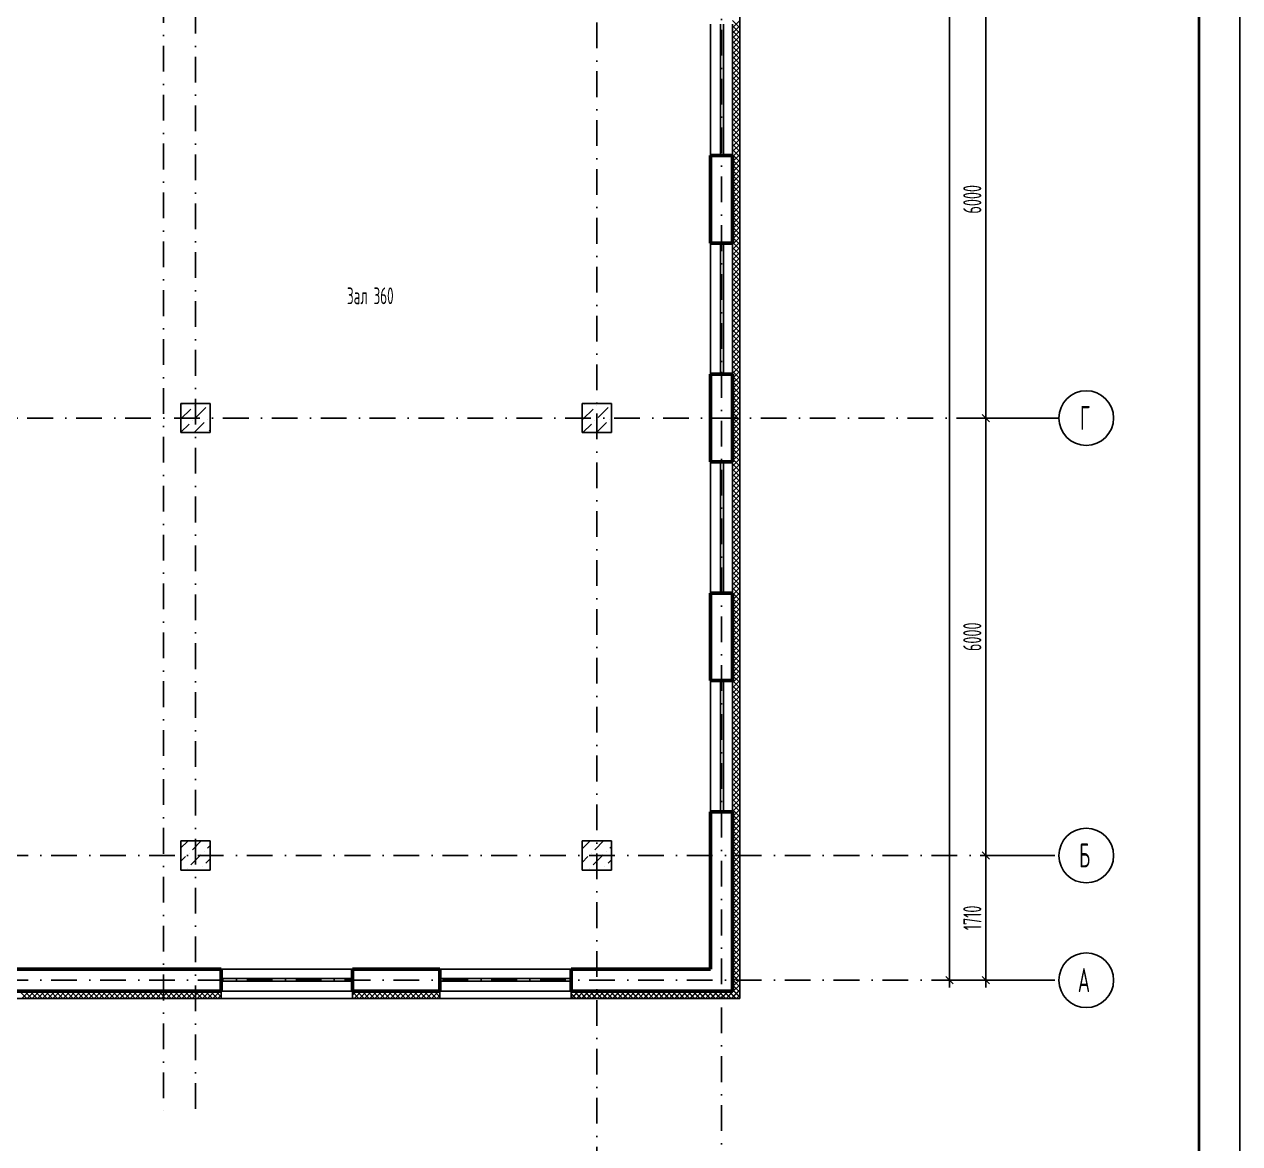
# Model space of a CAD drawing. Extents: x -1560602 to 321118, y -2308202 to -430103.
# Drawn here: x -1493102 to -1476440, y -2210618 to -2195266 of the extents above; entities that cross this region are included whole.
import ezdxf

# ---------------------------------------------------------------- set-up
doc = ezdxf.new("R2010")
doc.units = 0
doc.header["$MEASUREMENT"] = 0
doc.header["$PDSIZE"] = -5
doc.linetypes.add('Dot & Dashed', pattern=[670.277762, 352.777767, -176.388884, 0, -141.111112])
doc.linetypes.add('Штрихпунктирная', pattern=[0.670278, 0.352778, -0.176389, 0, -0.141111])
doc.layers.get('0').update_dxf_attribs({"color": 255, "linetype": 'CONTINUOUS'})
doc.layers.get('Defpoints').update_dxf_attribs({"linetype": 'CONTINUOUS'})
for name, color, linetype in [('Колонна', 7, 'CONTINUOUS'), ('колонна нижнего ряда', 1, 'CONTINUOUS'), ('Оси', 253, 'Dot & Dashed'), ('отделка', 240, 'CONTINUOUS'), ('Текст', 7, 'CONTINUOUS'), ('Утеплитель', 6, 'CONTINUOUS')]:
    doc.layers.add(name, color=color, linetype=linetype)
doc.layers.add('стены', color=5, linetype='CONTINUOUS', lineweight=50)
doc.styles.add('GOST 2.304', font='CS_Gost2304.shx', dxfattribs={"width": 0.7})
doc.styles.get("Standard").update_dxf_attribs({"font": 'spds.shx', "width": 0.7, "height": 250})
doc.dimstyles.new('SPDS', dxfattribs={"dimscale": 100, "dimtxt": 2.5, "dimasz": 1, "dimexe": 0.75, "dimexo": 0.625, "dimtad": 1, "dimdec": 0, "dimtxsty": 'GOST 2.304', "dimblk": 'OBLIQUE', "dimcen": 2.5, "dimdle": 1, "dimadec": 0, "dimazin": 2, "dimtfac": 0.75, "dimtdec": 0, "dimtmove": 0, "dimatfit": 0, "dimfxl": 1, "dimtolj": 1, "dimarcsym": 1})

# ---------------------------------------------------------------- blocks, each defined once
blk = doc.blocks.new('ARROWHEAD_6')
at = {"color": 0, "linetype": 'Continuous', "lineweight": 0}
for p, q in [((0, 0), (-1, 0)), ((-0.5, -0.5), (0.5, 0.5))]:
    blk.add_line(p, q, dxfattribs=at)
blk = doc.blocks.new('_Oblique')
at = {"color": 0, "linetype": 'ByBlock', "lineweight": -2}
blk.add_line((-0.5, -0.5), (0.5, 0.5), dxfattribs=at)
blk = doc.blocks.new('*D309')
at = {"layer": 'Defpoints', "color": 0, "transparency": 16777216}
for p in [(-1479919, -2194666), (-1478919, -2194666), (-1478919, -2200666)]:
    blk.add_point(p, dxfattribs=at)
at = {"layer": 'отделка', "color": 0, "lineweight": -2, "transparency": 16777216}
for p, q in [((-1479919, -2200766), (-1479919, -2194566)), ((-1478981, -2194666), (-1479994, -2194666)), ((-1478981, -2200666), (-1479994, -2200666))]:
    blk.add_line(p, q, dxfattribs=at)
at = {"layer": 'отделка', "color": 0, "lineweight": -2, "transparency": 16777216, "xscale": 100, "yscale": 100, "zscale": 100}
for p, rotation in [((-1479919, -2194666), 90), ((-1479919, -2200666), 270)]:
    blk.add_blockref('_Oblique', p, dxfattribs=dict(at, rotation=rotation))
at = {"layer": 'отделка', "color": 0, "transparency": 16777216, "insert": (-1480106, -2197666), "char_height": 250, "attachment_point": 5, "rotation": 90, "style": 'GOST 2.304'}
blk.add_mtext('\\A1;6000', dxfattribs=at)
blk = doc.blocks.new('*D319')
at = {"layer": 'Defpoints', "color": 0, "transparency": 16777216}
for p in [(-1479919, -2206666), (-1478919, -2206666), (-1478919, -2208376)]:
    blk.add_point(p, dxfattribs=at)
at = {"layer": 'отделка', "color": 0, "lineweight": -2, "transparency": 16777216}
for p, q in [((-1479919, -2208476), (-1479919, -2206566)), ((-1478981, -2206666), (-1479994, -2206666)), ((-1478981, -2208376), (-1479994, -2208376))]:
    blk.add_line(p, q, dxfattribs=at)
at = {"layer": 'отделка', "color": 0, "lineweight": -2, "transparency": 16777216, "xscale": 100, "yscale": 100, "zscale": 100}
for p, rotation in [((-1479919, -2206666), 90), ((-1479919, -2208376), 270)]:
    blk.add_blockref('_Oblique', p, dxfattribs=dict(at, rotation=rotation))
at = {"layer": 'отделка', "color": 0, "transparency": 16777216, "insert": (-1480106, -2207521), "char_height": 250, "attachment_point": 5, "rotation": 90, "style": 'GOST 2.304'}
blk.add_mtext('\\A1;1710', dxfattribs=at)
blk = doc.blocks.new('*D320')
at = {"layer": 'Defpoints', "color": 0, "transparency": 16777216}
for p in [(-1479919, -2200666), (-1478981, -2200666), (-1478919, -2206666)]:
    blk.add_point(p, dxfattribs=at)
at = {"layer": 'отделка', "color": 0, "lineweight": -2, "transparency": 16777216}
for p, q in [((-1479919, -2206766), (-1479919, -2200566)), ((-1479044, -2200666), (-1479994, -2200666)), ((-1478981, -2206666), (-1479994, -2206666))]:
    blk.add_line(p, q, dxfattribs=at)
at = {"layer": 'отделка', "color": 0, "lineweight": -2, "transparency": 16777216, "xscale": 100, "yscale": 100, "zscale": 100}
for p, rotation in [((-1479919, -2200666), 90), ((-1479919, -2206666), 270)]:
    blk.add_blockref('_Oblique', p, dxfattribs=dict(at, rotation=rotation))
at = {"layer": 'отделка', "color": 0, "transparency": 16777216, "insert": (-1480106, -2203666), "char_height": 250, "attachment_point": 5, "rotation": 90, "style": 'GOST 2.304'}
blk.add_mtext('\\A1;6000', dxfattribs=at)
blk = doc.blocks.new('*D321')
at = {"layer": 'Defpoints', "color": 0, "transparency": 16777216}
for p in [(-1480419, -2156916), (-1479919, -2156916), (-1478919, -2208376)]:
    blk.add_point(p, dxfattribs=at)
at = {"layer": 'отделка', "color": 0, "lineweight": -2, "transparency": 16777216}
for p, q in [((-1480419, -2208476), (-1480419, -2156816)), ((-1479981, -2156916), (-1480494, -2156916)), ((-1478981, -2208376), (-1480494, -2208376))]:
    blk.add_line(p, q, dxfattribs=at)
at = {"layer": 'отделка', "color": 0, "lineweight": -2, "transparency": 16777216, "xscale": 100, "yscale": 100, "zscale": 100}
for p, rotation in [((-1480419, -2156916), 90), ((-1480419, -2208376), 270)]:
    blk.add_blockref('_Oblique', p, dxfattribs=dict(at, rotation=rotation))
at = {"layer": 'отделка', "color": 0, "transparency": 16777216, "insert": (-1480606, -2182646), "char_height": 250, "attachment_point": 5, "rotation": 90, "style": 'GOST 2.304'}
blk.add_mtext('\\A1;51460', dxfattribs=at)

msp = doc.modelspace()

# ---------------------------------------------------------------- linework, layer by layer
at = {"color": 0, "lineweight": 35, "ltscale": 100}
msp.add_line((-1477001.6, -2153437.3), (-1477001.6, -2226064.3), dxfattribs=at)
at = {"layer": 'Defpoints', "color": 0, "linetype": 'Continuous', "ltscale": 100}
msp.add_line((-1476440.2, -2152937.3), (-1476440.2, -2226595.6), dxfattribs=at)
at = {"layer": 'Колонна', "color": 0, "linetype": 'Continuous'}
for p, q in [((-1490553.7, -2200466.2), (-1490953.7, -2200466.2)), ((-1490953.7, -2200466.2), (-1490953.7, -2200866.2)), ((-1490553.7, -2200866.2), (-1490553.7, -2200466.2)), ((-1485053.7, -2200466.2), (-1485453.7, -2200466.2)), ((-1485453.7, -2200466.2), (-1485453.7, -2200866.2)), ((-1485053.7, -2200866.2), (-1485053.7, -2200466.2)), ((-1490953.7, -2200866.2), (-1490553.7, -2200866.2)), ((-1485453.7, -2200866.2), (-1485053.7, -2200866.2)), ((-1490553.7, -2206466.2), (-1490953.7, -2206466.2)), ((-1490953.7, -2206466.2), (-1490953.7, -2206866.2)), ((-1490553.7, -2206866.2), (-1490553.7, -2206466.2)), ((-1485053.7, -2206466.2), (-1485453.7, -2206466.2)), ((-1485453.7, -2206466.2), (-1485453.7, -2206866.2)), ((-1485053.7, -2206866.2), (-1485053.7, -2206466.2)), ((-1490953.7, -2206866.2), (-1490553.7, -2206866.2)), ((-1485453.7, -2206866.2), (-1485053.7, -2206866.2))]:
    msp.add_line(p, q, dxfattribs=at)
at = {"layer": 'колонна нижнего ряда', "color": 0, "ltscale": 100}
for p, q in [((-1490935.7, -2200475.1), (-1490926.8, -2200466.2)), ((-1490568, -2200475.1), (-1490568, -2200475.1)), ((-1485420.3, -2200475.1), (-1485411.4, -2200466.2)), ((-1490953.7, -2200677), (-1490820.8, -2200544.1)), ((-1490774.9, -2200498.1), (-1490774.9, -2200498.1)), ((-1490751.9, -2200659), (-1490614, -2200521.1)), ((-1485443.3, -2200682), (-1485305.4, -2200544.1)), ((-1485259.4, -2200498.1), (-1485259.4, -2200498.1)), ((-1485236.5, -2200659), (-1485098.6, -2200521.1)), ((-1490953.7, -2200860.8), (-1490843.8, -2200750.9)), ((-1490797.9, -2200705), (-1490797.9, -2200705)), ((-1490774.9, -2200865.8), (-1490637, -2200727.9)), ((-1490591, -2200682), (-1490591, -2200682)), ((-1485443.7, -2200866.2), (-1485328.4, -2200750.9)), ((-1485282.4, -2200705), (-1485282.4, -2200705)), ((-1485259.4, -2200865.8), (-1485121.6, -2200727.9)), ((-1485075.6, -2200682), (-1485075.6, -2200682)), ((-1490568, -2200842.8), (-1490553.7, -2200828.5)), ((-1490953.7, -2206560.1), (-1490866.8, -2206473.2)), ((-1490797.9, -2206588.1), (-1490676, -2206466.2)), ((-1485453.7, -2206575.5), (-1485351.4, -2206473.2)), ((-1485282.4, -2206588.1), (-1485160.5, -2206466.2)), ((-1490843.8, -2206634), (-1490843.8, -2206634)), ((-1490820.8, -2206794.9), (-1490683, -2206657)), ((-1490637, -2206611.1), (-1490637, -2206611.1)), ((-1490591, -2206565.1), (-1490553.7, -2206527.8)), ((-1485328.4, -2206634), (-1485328.4, -2206634)), ((-1485305.4, -2206794.9), (-1485167.5, -2206657)), ((-1485121.6, -2206611.1), (-1485121.6, -2206611.1)), ((-1485075.6, -2206565.1), (-1485053.7, -2206543.2)), ((-1490953.7, -2206744), (-1490889.8, -2206680)), ((-1490660, -2206817.9), (-1490660, -2206817.9)), ((-1490614, -2206771.9), (-1490553.7, -2206711.7)), ((-1485453.7, -2206759.4), (-1485374.3, -2206680)), ((-1485144.5, -2206817.9), (-1485144.5, -2206817.9)), ((-1485098.6, -2206771.9), (-1485053.7, -2206727.1)), ((-1490866.8, -2206840.9), (-1490866.8, -2206840.9)), ((-1490708.3, -2206866.2), (-1490705.9, -2206863.9)), ((-1485351.4, -2206840.9), (-1485351.4, -2206840.9)), ((-1485192.8, -2206866.2), (-1485190.5, -2206863.9))]:
    msp.add_line(p, q, dxfattribs=at)
at = {"layer": 'Оси', "color": 0, "linetype": 'Штрихпунктирная', "lineweight": -3, "ltscale": 1000}
for p, q in [((-1491193.7, -2167406.2), (-1491193.7, -2210177.5)), ((-1485253.7, -2169766.2), (-1485253.7, -2213001.2)), ((-1483543.7, -2185956.2), (-1483543.7, -2213001.2)), ((-1490753.7, -2187666.2), (-1490753.7, -2210168.8)), ((-1498423.3, -2200666.2), (-1478918.7, -2200666.2)), ((-1556419, -2206666.2), (-1478918.7, -2206666.2)), ((-1556419, -2208376.2), (-1478918.7, -2208376.2))]:
    msp.add_line(p, q, dxfattribs=at)
at = {"layer": 'Оси', "color": 0, "linetype": 'Continuous', "ltscale": 100}
for centre in [(-1478543.7, -2200666.2), (-1478543.7, -2206666.2), (-1478543.7, -2208376.2)]:
    msp.add_circle(centre, 375, dxfattribs=at)
at = {"layer": 'отделка', "color": 0, "ltscale": 100}
for p, q in [((-1483693.7, -2197066.2), (-1483693.7, -2195266.2)), ((-1483557.8, -2197066.2), (-1483557.8, -2195266.2)), ((-1483517.8, -2197066.2), (-1483517.8, -2195266.2)), ((-1483393.7, -2197066.2), (-1483393.7, -2195266.2)), ((-1483693.7, -2200066.2), (-1483693.7, -2198266.2)), ((-1483557.8, -2200066.2), (-1483557.8, -2198266.2)), ((-1483517.8, -2200066.2), (-1483517.8, -2198266.2)), ((-1483393.7, -2200066.2), (-1483393.7, -2198266.2)), ((-1483693.7, -2203066.2), (-1483693.7, -2201266.2)), ((-1483557.8, -2203066.2), (-1483557.8, -2201266.2)), ((-1483517.8, -2203066.2), (-1483517.8, -2201266.2)), ((-1483393.7, -2203066.2), (-1483393.7, -2201266.2)), ((-1483693.7, -2206066.2), (-1483693.7, -2204266.2)), ((-1483557.8, -2206066.2), (-1483557.8, -2204266.2)), ((-1483517.8, -2206066.2), (-1483517.8, -2204266.2)), ((-1483393.7, -2206066.2), (-1483393.7, -2204266.2)), ((-1488603.7, -2208226.2), (-1490403.7, -2208226.2)), ((-1485603.7, -2208226.2), (-1487403.7, -2208226.2)), ((-1488603.7, -2208350.3), (-1490403.7, -2208350.3)), ((-1488603.7, -2208390.3), (-1490403.7, -2208390.3)), ((-1485603.7, -2208350.3), (-1487403.7, -2208350.3)), ((-1485603.7, -2208390.3), (-1487403.7, -2208390.3)), ((-1488603.7, -2208526.2), (-1490403.7, -2208526.2)), ((-1485603.7, -2208526.2), (-1487403.7, -2208526.2))]:
    msp.add_line(p, q, dxfattribs=at)
at = {"layer": 'стены', "color": 0, "linetype": 'Continuous'}
for p, q in [((-1483463.7, -2197066.2), (-1483693.7, -2197066.2)), ((-1483693.7, -2197066.2), (-1483693.7, -2198266.2)), ((-1483393.7, -2197066.2), (-1483463.7, -2197066.2)), ((-1483393.7, -2197066.2), (-1483463.7, -2197066.2)), ((-1483393.7, -2198266.2), (-1483393.7, -2197066.2)), ((-1483463.7, -2198266.2), (-1483693.7, -2198266.2)), ((-1483393.7, -2198266.2), (-1483463.7, -2198266.2)), ((-1483393.7, -2198266.2), (-1483463.7, -2198266.2)), ((-1483463.7, -2200066.2), (-1483693.7, -2200066.2)), ((-1483693.7, -2200066.2), (-1483693.7, -2201266.2)), ((-1483393.7, -2200066.2), (-1483463.7, -2200066.2)), ((-1483393.7, -2200066.2), (-1483463.7, -2200066.2)), ((-1483393.7, -2201266.2), (-1483393.7, -2200066.2)), ((-1483393.7, -2201266.2), (-1483693.7, -2201266.2)), ((-1483463.7, -2203066.2), (-1483693.7, -2203066.2)), ((-1483693.7, -2203066.2), (-1483693.7, -2204266.2)), ((-1483393.7, -2203066.2), (-1483463.7, -2203066.2)), ((-1483393.7, -2203066.2), (-1483463.7, -2203066.2)), ((-1483393.7, -2204266.2), (-1483393.7, -2203066.2)), ((-1483463.7, -2204266.2), (-1483693.7, -2204266.2)), ((-1483393.7, -2204266.2), (-1483463.7, -2204266.2)), ((-1483393.7, -2204266.2), (-1483463.7, -2204266.2)), ((-1483463.7, -2206066.2), (-1483693.7, -2206066.2)), ((-1483693.7, -2206066.2), (-1483693.7, -2208226.2)), ((-1483393.7, -2206066.2), (-1483463.7, -2206066.2)), ((-1483393.7, -2206066.2), (-1483393.7, -2208526.2)), ((-1490403.7, -2208226.2), (-1494503.7, -2208226.2)), ((-1490403.7, -2208456.2), (-1490403.7, -2208226.2)), ((-1488603.7, -2208456.2), (-1488603.7, -2208226.2)), ((-1487403.7, -2208226.2), (-1488603.7, -2208226.2)), ((-1487403.7, -2208456.2), (-1487403.7, -2208226.2)), ((-1485603.7, -2208456.2), (-1485603.7, -2208226.2)), ((-1483693.7, -2208226.2), (-1485603.7, -2208226.2)), ((-1490403.7, -2208526.2), (-1490403.7, -2208456.2)), ((-1490403.7, -2208526.2), (-1490403.7, -2208456.2)), ((-1488603.7, -2208526.2), (-1488603.7, -2208456.2)), ((-1488603.7, -2208526.2), (-1488603.7, -2208456.2)), ((-1487403.7, -2208526.2), (-1487403.7, -2208456.2)), ((-1487403.7, -2208526.2), (-1487403.7, -2208456.2)), ((-1485603.7, -2208526.2), (-1485603.7, -2208456.2)), ((-1485603.7, -2208526.2), (-1485603.7, -2208456.2)), ((-1494503.7, -2208526.2), (-1490403.7, -2208526.2)), ((-1488603.7, -2208526.2), (-1487403.7, -2208526.2)), ((-1485603.7, -2208526.2), (-1483393.7, -2208526.2))]:
    msp.add_line(p, q, dxfattribs=at)
at = {"layer": 'Утеплитель', "color": 0, "linetype": 'Continuous'}
for p, q in [((-1483293.7, -2208626.2), (-1483293.7, -2187780)), ((-1483293.7, -2195315.1), (-1483393.7, -2195215.1)), ((-1483393.7, -2195315.6), (-1483293.7, -2195215.6)), ((-1483293.7, -2195385.8), (-1483393.7, -2195285.8)), ((-1483393.7, -2195386.3), (-1483293.7, -2195286.3)), ((-1483293.7, -2195456.5), (-1483393.7, -2195356.5)), ((-1483393.7, -2195457), (-1483293.7, -2195357)), ((-1483293.7, -2195527.2), (-1483393.7, -2195427.2)), ((-1483393.7, -2195527.7), (-1483293.7, -2195427.7)), ((-1483293.7, -2195597.9), (-1483393.7, -2195497.9)), ((-1483393.7, -2195598.4), (-1483293.7, -2195498.4)), ((-1483293.7, -2195668.6), (-1483393.7, -2195568.6)), ((-1483393.7, -2195669.1), (-1483293.7, -2195569.1)), ((-1483293.7, -2195739.3), (-1483393.7, -2195639.3)), ((-1483393.7, -2195739.8), (-1483293.7, -2195639.8)), ((-1483293.7, -2195810), (-1483393.7, -2195710)), ((-1483393.7, -2195810.5), (-1483293.7, -2195710.5)), ((-1483293.7, -2195880.8), (-1483393.7, -2195780.8)), ((-1483393.7, -2195881.2), (-1483293.7, -2195781.2)), ((-1483293.7, -2195951.5), (-1483393.7, -2195851.5)), ((-1483393.7, -2195952), (-1483293.7, -2195852)), ((-1483293.7, -2196022.2), (-1483393.7, -2195922.2)), ((-1483393.7, -2196022.7), (-1483293.7, -2195922.7)), ((-1483293.7, -2196092.9), (-1483393.7, -2195992.9)), ((-1483393.7, -2196093.4), (-1483293.7, -2195993.4)), ((-1483293.7, -2196163.6), (-1483393.7, -2196063.6)), ((-1483393.7, -2196164.1), (-1483293.7, -2196064.1)), ((-1483293.7, -2196234.3), (-1483393.7, -2196134.3)), ((-1483393.7, -2196234.8), (-1483293.7, -2196134.8)), ((-1483293.7, -2196305), (-1483393.7, -2196205)), ((-1483393.7, -2196305.5), (-1483293.7, -2196205.5)), ((-1483293.7, -2196375.7), (-1483393.7, -2196275.7)), ((-1483393.7, -2196376.2), (-1483293.7, -2196276.2)), ((-1483293.7, -2196446.4), (-1483393.7, -2196346.4)), ((-1483393.7, -2196446.9), (-1483293.7, -2196346.9)), ((-1483293.7, -2196517.2), (-1483393.7, -2196417.2)), ((-1483393.7, -2196517.6), (-1483293.7, -2196417.6)), ((-1483293.7, -2196587.9), (-1483393.7, -2196487.9)), ((-1483393.7, -2196588.4), (-1483293.7, -2196488.4)), ((-1483293.7, -2196658.6), (-1483393.7, -2196558.6)), ((-1483393.7, -2196659.1), (-1483293.7, -2196559.1)), ((-1483293.7, -2196729.3), (-1483393.7, -2196629.3)), ((-1483393.7, -2196729.8), (-1483293.7, -2196629.8)), ((-1483293.7, -2196800), (-1483393.7, -2196700)), ((-1483393.7, -2196800.5), (-1483293.7, -2196700.5)), ((-1483293.7, -2196870.7), (-1483393.7, -2196770.7)), ((-1483393.7, -2196871.2), (-1483293.7, -2196771.2)), ((-1483293.7, -2196941.4), (-1483393.7, -2196841.4)), ((-1483393.7, -2196941.9), (-1483293.7, -2196841.9)), ((-1483293.7, -2197012.1), (-1483393.7, -2196912.1)), ((-1483393.7, -2197012.6), (-1483293.7, -2196912.6)), ((-1483293.7, -2197082.8), (-1483393.7, -2196982.8)), ((-1483393.7, -2197083.3), (-1483293.7, -2196983.3)), ((-1483293.7, -2197153.5), (-1483393.7, -2197053.6)), ((-1483393.7, -2197154), (-1483293.7, -2197054)), ((-1483293.7, -2197224.3), (-1483393.7, -2197124.3)), ((-1483393.7, -2197224.7), (-1483293.7, -2197124.8)), ((-1483293.7, -2197295), (-1483393.7, -2197195)), ((-1483393.7, -2197295.5), (-1483293.7, -2197195.5)), ((-1483293.7, -2197365.7), (-1483393.7, -2197265.7)), ((-1483393.7, -2197366.2), (-1483293.7, -2197266.2)), ((-1483293.7, -2197436.4), (-1483393.7, -2197336.4)), ((-1483393.7, -2197436.9), (-1483293.7, -2197336.9)), ((-1483293.7, -2197507.1), (-1483393.7, -2197407.1)), ((-1483393.7, -2197507.6), (-1483293.7, -2197407.6)), ((-1483293.7, -2197577.8), (-1483393.7, -2197477.8)), ((-1483393.7, -2197578.3), (-1483293.7, -2197478.3)), ((-1483293.7, -2197648.5), (-1483393.7, -2197548.5)), ((-1483393.7, -2197649), (-1483293.7, -2197549)), ((-1483293.7, -2197719.2), (-1483393.7, -2197619.2)), ((-1483393.7, -2197719.7), (-1483293.7, -2197619.7)), ((-1483293.7, -2197789.9), (-1483393.7, -2197689.9)), ((-1483393.7, -2197790.4), (-1483293.7, -2197690.4)), ((-1483293.7, -2197860.7), (-1483393.7, -2197760.7)), ((-1483393.7, -2197861.1), (-1483293.7, -2197761.1)), ((-1483293.7, -2197931.4), (-1483393.7, -2197831.4)), ((-1483393.7, -2197931.9), (-1483293.7, -2197831.9)), ((-1483293.7, -2198002.1), (-1483393.7, -2197902.1)), ((-1483393.7, -2198002.6), (-1483293.7, -2197902.6)), ((-1483293.7, -2198072.8), (-1483393.7, -2197972.8)), ((-1483393.7, -2198073.3), (-1483293.7, -2197973.3)), ((-1483293.7, -2198143.5), (-1483393.7, -2198043.5)), ((-1483393.7, -2198144), (-1483293.7, -2198044)), ((-1483293.7, -2198214.2), (-1483393.7, -2198114.2)), ((-1483393.7, -2198214.7), (-1483293.7, -2198114.7)), ((-1483293.7, -2198284.9), (-1483393.7, -2198184.9)), ((-1483393.7, -2198285.4), (-1483293.7, -2198185.4)), ((-1483293.7, -2198355.6), (-1483393.7, -2198255.6)), ((-1483393.7, -2198356.1), (-1483293.7, -2198256.1)), ((-1483293.7, -2198426.3), (-1483393.7, -2198326.3)), ((-1483393.7, -2198426.8), (-1483293.7, -2198326.8)), ((-1483293.7, -2198497.1), (-1483393.7, -2198397.1)), ((-1483393.7, -2198497.5), (-1483293.7, -2198397.5)), ((-1483293.7, -2198567.8), (-1483393.7, -2198467.8)), ((-1483393.7, -2198568.3), (-1483293.7, -2198468.3)), ((-1483293.7, -2198638.5), (-1483393.7, -2198538.5)), ((-1483393.7, -2198639), (-1483293.7, -2198539)), ((-1483293.7, -2198709.2), (-1483393.7, -2198609.2)), ((-1483393.7, -2198709.7), (-1483293.7, -2198609.7)), ((-1483293.7, -2198779.9), (-1483393.7, -2198679.9)), ((-1483393.7, -2198780.4), (-1483293.7, -2198680.4)), ((-1483293.7, -2198850.6), (-1483393.7, -2198750.6)), ((-1483393.7, -2198851.1), (-1483293.7, -2198751.1)), ((-1483293.7, -2198921.3), (-1483393.7, -2198821.3)), ((-1483393.7, -2198921.8), (-1483293.7, -2198821.8)), ((-1483293.7, -2198992), (-1483393.7, -2198892)), ((-1483393.7, -2198992.5), (-1483293.7, -2198892.5)), ((-1483293.7, -2199062.7), (-1483393.7, -2198962.7)), ((-1483393.7, -2199063.2), (-1483293.7, -2198963.2)), ((-1483293.7, -2199133.4), (-1483393.7, -2199033.5)), ((-1483393.7, -2199133.9), (-1483293.7, -2199033.9)), ((-1483293.7, -2199204.2), (-1483393.7, -2199104.2)), ((-1483393.7, -2199204.6), (-1483293.7, -2199104.7)), ((-1483293.7, -2199274.9), (-1483393.7, -2199174.9)), ((-1483393.7, -2199275.4), (-1483293.7, -2199175.4)), ((-1483293.7, -2199345.6), (-1483393.7, -2199245.6)), ((-1483393.7, -2199346.1), (-1483293.7, -2199246.1)), ((-1483293.7, -2199416.3), (-1483393.7, -2199316.3)), ((-1483393.7, -2199416.8), (-1483293.7, -2199316.8)), ((-1483293.7, -2199487), (-1483393.7, -2199387)), ((-1483393.7, -2199487.5), (-1483293.7, -2199387.5)), ((-1483293.7, -2199557.7), (-1483393.7, -2199457.7)), ((-1483393.7, -2199558.2), (-1483293.7, -2199458.2)), ((-1483293.7, -2199628.4), (-1483393.7, -2199528.4)), ((-1483393.7, -2199628.9), (-1483293.7, -2199528.9)), ((-1483293.7, -2199699.1), (-1483393.7, -2199599.1)), ((-1483393.7, -2199699.6), (-1483293.7, -2199599.6)), ((-1483293.7, -2199769.8), (-1483393.7, -2199669.8)), ((-1483393.7, -2199770.3), (-1483293.7, -2199670.3)), ((-1483293.7, -2199840.6), (-1483393.7, -2199740.6)), ((-1483393.7, -2199841), (-1483293.7, -2199741)), ((-1483293.7, -2199911.3), (-1483393.7, -2199811.3)), ((-1483393.7, -2199911.8), (-1483293.7, -2199811.8)), ((-1483293.7, -2199982), (-1483393.7, -2199882)), ((-1483393.7, -2199982.5), (-1483293.7, -2199882.5)), ((-1483293.7, -2200052.7), (-1483393.7, -2199952.7)), ((-1483393.7, -2200053.2), (-1483293.7, -2199953.2)), ((-1483293.7, -2200123.4), (-1483393.7, -2200023.4)), ((-1483393.7, -2200123.9), (-1483293.7, -2200023.9)), ((-1483293.7, -2200194.1), (-1483393.7, -2200094.1)), ((-1483393.7, -2200194.6), (-1483293.7, -2200094.6)), ((-1483293.7, -2200264.8), (-1483393.7, -2200164.8)), ((-1483393.7, -2200265.3), (-1483293.7, -2200165.3)), ((-1483293.7, -2200335.5), (-1483393.7, -2200235.5)), ((-1483393.7, -2200336), (-1483293.7, -2200236)), ((-1483293.7, -2200406.2), (-1483393.7, -2200306.2)), ((-1483393.7, -2200406.7), (-1483293.7, -2200306.7)), ((-1483293.7, -2200477), (-1483393.7, -2200377)), ((-1483393.7, -2200477.4), (-1483293.7, -2200377.4)), ((-1483293.7, -2200547.7), (-1483393.7, -2200447.7)), ((-1483393.7, -2200548.2), (-1483293.7, -2200448.2)), ((-1483293.7, -2200618.4), (-1483393.7, -2200518.4)), ((-1483393.7, -2200618.9), (-1483293.7, -2200518.9)), ((-1483293.7, -2200689.1), (-1483393.7, -2200589.1)), ((-1483393.7, -2200689.6), (-1483293.7, -2200589.6)), ((-1483293.7, -2200759.8), (-1483393.7, -2200659.8)), ((-1483393.7, -2200760.3), (-1483293.7, -2200660.3)), ((-1483293.7, -2200830.5), (-1483393.7, -2200730.5)), ((-1483393.7, -2200831), (-1483293.7, -2200731)), ((-1483293.7, -2200901.2), (-1483393.7, -2200801.2)), ((-1483393.7, -2200901.7), (-1483293.7, -2200801.7)), ((-1483293.7, -2200971.9), (-1483393.7, -2200871.9)), ((-1483393.7, -2200972.4), (-1483293.7, -2200872.4)), ((-1483293.7, -2201042.6), (-1483393.7, -2200942.6)), ((-1483393.7, -2201043.1), (-1483293.7, -2200943.1)), ((-1483293.7, -2201113.3), (-1483393.7, -2201013.3)), ((-1483393.7, -2201113.8), (-1483293.7, -2201013.8)), ((-1483293.7, -2201184.1), (-1483393.7, -2201084.1)), ((-1483393.7, -2201184.5), (-1483293.7, -2201084.5)), ((-1483293.7, -2201254.8), (-1483393.7, -2201154.8)), ((-1483393.7, -2201255.3), (-1483293.7, -2201155.3)), ((-1483293.7, -2201325.5), (-1483393.7, -2201225.5)), ((-1483393.7, -2201326), (-1483293.7, -2201226)), ((-1483293.7, -2201396.2), (-1483393.7, -2201296.2)), ((-1483393.7, -2201396.7), (-1483293.7, -2201296.7)), ((-1483293.7, -2201466.9), (-1483393.7, -2201366.9)), ((-1483393.7, -2201467.4), (-1483293.7, -2201367.4)), ((-1483293.7, -2201537.6), (-1483393.7, -2201437.6)), ((-1483393.7, -2201538.1), (-1483293.7, -2201438.1)), ((-1483293.7, -2201608.3), (-1483393.7, -2201508.3)), ((-1483393.7, -2201608.8), (-1483293.7, -2201508.8)), ((-1483293.7, -2201679), (-1483393.7, -2201579)), ((-1483393.7, -2201679.5), (-1483293.7, -2201579.5)), ((-1483293.7, -2201749.7), (-1483393.7, -2201649.7)), ((-1483393.7, -2201750.2), (-1483293.7, -2201650.2)), ((-1483293.7, -2201820.5), (-1483393.7, -2201720.5)), ((-1483393.7, -2201820.9), (-1483293.7, -2201720.9)), ((-1483293.7, -2201891.2), (-1483393.7, -2201791.2)), ((-1483393.7, -2201891.7), (-1483293.7, -2201791.7)), ((-1483293.7, -2201961.9), (-1483393.7, -2201861.9)), ((-1483393.7, -2201962.4), (-1483293.7, -2201862.4)), ((-1483293.7, -2202032.6), (-1483393.7, -2201932.6)), ((-1483393.7, -2202033.1), (-1483293.7, -2201933.1)), ((-1483293.7, -2202103.3), (-1483393.7, -2202003.3)), ((-1483393.7, -2202103.8), (-1483293.7, -2202003.8)), ((-1483293.7, -2202174), (-1483393.7, -2202074)), ((-1483393.7, -2202174.5), (-1483293.7, -2202074.5)), ((-1483293.7, -2202244.7), (-1483393.7, -2202144.7)), ((-1483393.7, -2202245.2), (-1483293.7, -2202145.2)), ((-1483293.7, -2202315.4), (-1483393.7, -2202215.4)), ((-1483393.7, -2202315.9), (-1483293.7, -2202215.9)), ((-1483293.7, -2202386.1), (-1483393.7, -2202286.1)), ((-1483393.7, -2202386.6), (-1483293.7, -2202286.6)), ((-1483293.7, -2202456.9), (-1483393.7, -2202356.9)), ((-1483393.7, -2202457.3), (-1483293.7, -2202357.3)), ((-1483293.7, -2202527.6), (-1483393.7, -2202427.6)), ((-1483393.7, -2202528), (-1483293.7, -2202428.1)), ((-1483293.7, -2202598.3), (-1483393.7, -2202498.3)), ((-1483393.7, -2202598.8), (-1483293.7, -2202498.8)), ((-1483293.7, -2202669), (-1483393.7, -2202569)), ((-1483393.7, -2202669.5), (-1483293.7, -2202569.5)), ((-1483293.7, -2202739.7), (-1483393.7, -2202639.7)), ((-1483393.7, -2202740.2), (-1483293.7, -2202640.2)), ((-1483293.7, -2202810.4), (-1483393.7, -2202710.4)), ((-1483393.7, -2202810.9), (-1483293.7, -2202710.9)), ((-1483293.7, -2202881.1), (-1483393.7, -2202781.1)), ((-1483393.7, -2202881.6), (-1483293.7, -2202781.6)), ((-1483293.7, -2202951.8), (-1483393.7, -2202851.8)), ((-1483393.7, -2202952.3), (-1483293.7, -2202852.3)), ((-1483293.7, -2203022.5), (-1483393.7, -2202922.5)), ((-1483393.7, -2203023), (-1483293.7, -2202923)), ((-1483293.7, -2203093.2), (-1483393.7, -2202993.2)), ((-1483393.7, -2203093.7), (-1483293.7, -2202993.7)), ((-1483293.7, -2203164), (-1483393.7, -2203064)), ((-1483393.7, -2203164.4), (-1483293.7, -2203064.4)), ((-1483293.7, -2203234.7), (-1483393.7, -2203134.7)), ((-1483393.7, -2203235.2), (-1483293.7, -2203135.2)), ((-1483293.7, -2203305.4), (-1483393.7, -2203205.4)), ((-1483393.7, -2203305.9), (-1483293.7, -2203205.9)), ((-1483293.7, -2203376.1), (-1483393.7, -2203276.1)), ((-1483393.7, -2203376.6), (-1483293.7, -2203276.6)), ((-1483293.7, -2203446.8), (-1483393.7, -2203346.8)), ((-1483393.7, -2203447.3), (-1483293.7, -2203347.3)), ((-1483293.7, -2203517.5), (-1483393.7, -2203417.5)), ((-1483393.7, -2203518), (-1483293.7, -2203418)), ((-1483293.7, -2203588.2), (-1483393.7, -2203488.2)), ((-1483393.7, -2203588.7), (-1483293.7, -2203488.7)), ((-1483293.7, -2203658.9), (-1483393.7, -2203558.9)), ((-1483393.7, -2203659.4), (-1483293.7, -2203559.4)), ((-1483293.7, -2203729.6), (-1483393.7, -2203629.6)), ((-1483393.7, -2203730.1), (-1483293.7, -2203630.1)), ((-1483293.7, -2203800.4), (-1483393.7, -2203700.4)), ((-1483393.7, -2203800.8), (-1483293.7, -2203700.8)), ((-1483293.7, -2203871.1), (-1483393.7, -2203771.1)), ((-1483393.7, -2203871.6), (-1483293.7, -2203771.6)), ((-1483293.7, -2203941.8), (-1483393.7, -2203841.8)), ((-1483393.7, -2203942.3), (-1483293.7, -2203842.3)), ((-1483293.7, -2204012.5), (-1483393.7, -2203912.5)), ((-1483393.7, -2204013), (-1483293.7, -2203913)), ((-1483293.7, -2204083.2), (-1483393.7, -2203983.2)), ((-1483393.7, -2204083.7), (-1483293.7, -2203983.7)), ((-1483293.7, -2204153.9), (-1483393.7, -2204053.9)), ((-1483393.7, -2204154.4), (-1483293.7, -2204054.4)), ((-1483293.7, -2204224.6), (-1483393.7, -2204124.6)), ((-1483393.7, -2204225.1), (-1483293.7, -2204125.1)), ((-1483293.7, -2204295.3), (-1483393.7, -2204195.3)), ((-1483393.7, -2204295.8), (-1483293.7, -2204195.8)), ((-1483293.7, -2204366), (-1483393.7, -2204266)), ((-1483393.7, -2204366.5), (-1483293.7, -2204266.5)), ((-1483293.7, -2204436.8), (-1483393.7, -2204336.8)), ((-1483393.7, -2204437.2), (-1483293.7, -2204337.2)), ((-1483293.7, -2204507.5), (-1483393.7, -2204407.5)), ((-1483393.7, -2204507.9), (-1483293.7, -2204407.9)), ((-1483293.7, -2204578.2), (-1483393.7, -2204478.2)), ((-1483393.7, -2204578.7), (-1483293.7, -2204478.7)), ((-1483293.7, -2204648.9), (-1483393.7, -2204548.9)), ((-1483393.7, -2204649.4), (-1483293.7, -2204549.4)), ((-1483293.7, -2204719.6), (-1483393.7, -2204619.6)), ((-1483393.7, -2204720.1), (-1483293.7, -2204620.1)), ((-1483293.7, -2204790.3), (-1483393.7, -2204690.3)), ((-1483393.7, -2204790.8), (-1483293.7, -2204690.8)), ((-1483293.7, -2204861), (-1483393.7, -2204761)), ((-1483393.7, -2204861.5), (-1483293.7, -2204761.5)), ((-1483293.7, -2204931.7), (-1483393.7, -2204831.7)), ((-1483393.7, -2204932.2), (-1483293.7, -2204832.2)), ((-1483293.7, -2205002.4), (-1483393.7, -2204902.4)), ((-1483393.7, -2205002.9), (-1483293.7, -2204902.9)), ((-1483293.7, -2205073.1), (-1483393.7, -2204973.1)), ((-1483393.7, -2205073.6), (-1483293.7, -2204973.6)), ((-1483293.7, -2205143.9), (-1483393.7, -2205043.9)), ((-1483393.7, -2205144.3), (-1483293.7, -2205044.3)), ((-1483293.7, -2205214.6), (-1483393.7, -2205114.6)), ((-1483393.7, -2205215.1), (-1483293.7, -2205115.1)), ((-1483293.7, -2205285.3), (-1483393.7, -2205185.3)), ((-1483393.7, -2205285.8), (-1483293.7, -2205185.8)), ((-1483293.7, -2205356), (-1483393.7, -2205256)), ((-1483393.7, -2205356.5), (-1483293.7, -2205256.5)), ((-1483293.7, -2205426.7), (-1483393.7, -2205326.7)), ((-1483393.7, -2205427.2), (-1483293.7, -2205327.2)), ((-1483293.7, -2205497.4), (-1483393.7, -2205397.4)), ((-1483393.7, -2205497.9), (-1483293.7, -2205397.9)), ((-1483293.7, -2205568.1), (-1483393.7, -2205468.1)), ((-1483393.7, -2205568.6), (-1483293.7, -2205468.6)), ((-1483293.7, -2205638.8), (-1483393.7, -2205538.8)), ((-1483393.7, -2205639.3), (-1483293.7, -2205539.3)), ((-1483293.7, -2205709.5), (-1483393.7, -2205609.5)), ((-1483393.7, -2205710), (-1483293.7, -2205610)), ((-1483293.7, -2205780.3), (-1483393.7, -2205680.3)), ((-1483393.7, -2205780.7), (-1483293.7, -2205680.7)), ((-1483293.7, -2205851), (-1483393.7, -2205751)), ((-1483393.7, -2205851.5), (-1483293.7, -2205751.5)), ((-1483293.7, -2205921.7), (-1483393.7, -2205821.7)), ((-1483393.7, -2205922.2), (-1483293.7, -2205822.2)), ((-1483293.7, -2205992.4), (-1483393.7, -2205892.4)), ((-1483393.7, -2205992.9), (-1483293.7, -2205892.9)), ((-1483293.7, -2206063.1), (-1483393.7, -2205963.1)), ((-1483393.7, -2206063.6), (-1483293.7, -2205963.6)), ((-1483293.7, -2206133.8), (-1483393.7, -2206033.8)), ((-1483393.7, -2206134.3), (-1483293.7, -2206034.3)), ((-1483293.7, -2206204.5), (-1483393.7, -2206104.5)), ((-1483393.7, -2206205), (-1483293.7, -2206105)), ((-1483293.7, -2206275.2), (-1483393.7, -2206175.2)), ((-1483393.7, -2206275.7), (-1483293.7, -2206175.7)), ((-1483293.7, -2206345.9), (-1483393.7, -2206245.9)), ((-1483393.7, -2206346.4), (-1483293.7, -2206246.4)), ((-1483293.7, -2206416.6), (-1483393.7, -2206316.7)), ((-1483393.7, -2206417.1), (-1483293.7, -2206317.1)), ((-1483293.7, -2206487.4), (-1483393.7, -2206387.4)), ((-1483393.7, -2206487.8), (-1483293.7, -2206387.8)), ((-1483293.7, -2206558.1), (-1483393.7, -2206458.1)), ((-1483393.7, -2206558.6), (-1483293.7, -2206458.6)), ((-1483293.7, -2206628.8), (-1483393.7, -2206528.8)), ((-1483393.7, -2206629.3), (-1483293.7, -2206529.3)), ((-1483293.7, -2206699.5), (-1483393.7, -2206599.5)), ((-1483393.7, -2206700), (-1483293.7, -2206600)), ((-1483293.7, -2206770.2), (-1483393.7, -2206670.2)), ((-1483393.7, -2206770.7), (-1483293.7, -2206670.7)), ((-1483293.7, -2206840.9), (-1483393.7, -2206740.9)), ((-1483393.7, -2206841.4), (-1483293.7, -2206741.4)), ((-1483293.7, -2206911.6), (-1483393.7, -2206811.6)), ((-1483393.7, -2206912.1), (-1483293.7, -2206812.1)), ((-1483293.7, -2206982.3), (-1483393.7, -2206882.3)), ((-1483393.7, -2206982.8), (-1483293.7, -2206882.8)), ((-1483293.7, -2207053), (-1483393.7, -2206953)), ((-1483393.7, -2207053.5), (-1483293.7, -2206953.5)), ((-1483293.7, -2207123.8), (-1483393.7, -2207023.8)), ((-1483393.7, -2207124.2), (-1483293.7, -2207024.2)), ((-1483293.7, -2207194.5), (-1483393.7, -2207094.5)), ((-1483393.7, -2207195), (-1483293.7, -2207095)), ((-1483293.7, -2207265.2), (-1483393.7, -2207165.2)), ((-1483393.7, -2207265.7), (-1483293.7, -2207165.7)), ((-1483293.7, -2207335.9), (-1483393.7, -2207235.9)), ((-1483393.7, -2207336.4), (-1483293.7, -2207236.4)), ((-1483293.7, -2207406.6), (-1483393.7, -2207306.6)), ((-1483393.7, -2207407.1), (-1483293.7, -2207307.1)), ((-1483293.7, -2207477.3), (-1483393.7, -2207377.3)), ((-1483393.7, -2207477.8), (-1483293.7, -2207377.8)), ((-1483293.7, -2207548), (-1483393.7, -2207448)), ((-1483393.7, -2207548.5), (-1483293.7, -2207448.5)), ((-1483293.7, -2207618.7), (-1483393.7, -2207518.7)), ((-1483393.7, -2207619.2), (-1483293.7, -2207519.2)), ((-1483293.7, -2207689.4), (-1483393.7, -2207589.4)), ((-1483393.7, -2207689.9), (-1483293.7, -2207589.9)), ((-1483293.7, -2207760.2), (-1483393.7, -2207660.2)), ((-1483393.7, -2207760.6), (-1483293.7, -2207660.6)), ((-1483293.7, -2207830.9), (-1483393.7, -2207730.9)), ((-1483393.7, -2207831.4), (-1483293.7, -2207731.4)), ((-1483293.7, -2207901.6), (-1483393.7, -2207801.6)), ((-1483393.7, -2207902.1), (-1483293.7, -2207802.1)), ((-1483293.7, -2207972.3), (-1483393.7, -2207872.3)), ((-1483393.7, -2207972.8), (-1483293.7, -2207872.8)), ((-1483293.7, -2208043), (-1483393.7, -2207943)), ((-1483393.7, -2208043.5), (-1483293.7, -2207943.5)), ((-1483293.7, -2208113.7), (-1483393.7, -2208013.7)), ((-1483393.7, -2208114.2), (-1483293.7, -2208014.2)), ((-1483293.7, -2208184.4), (-1483393.7, -2208084.4)), ((-1483393.7, -2208184.9), (-1483293.7, -2208084.9)), ((-1483293.7, -2208255.1), (-1483393.7, -2208155.1)), ((-1483393.7, -2208255.6), (-1483293.7, -2208155.6)), ((-1483293.7, -2208325.8), (-1483393.7, -2208225.8)), ((-1483393.7, -2208326.3), (-1483293.7, -2208226.3)), ((-1483293.7, -2208396.5), (-1483393.7, -2208296.5)), ((-1483393.7, -2208397), (-1483293.7, -2208297)), ((-1483293.7, -2208467.3), (-1483393.7, -2208367.3)), ((-1483393.7, -2208467.7), (-1483293.7, -2208367.7)), ((-1483293.7, -2208538), (-1483393.7, -2208438)), ((-1483387.6, -2208532.3), (-1483293.7, -2208438.5)), ((-1498113.7, -2208626.2), (-1485603.7, -2208626.2)), ((-1493069.1, -2208626.2), (-1493169.1, -2208526.2)), ((-1493134.4, -2208626.2), (-1493034.4, -2208526.2)), ((-1492998.4, -2208626.2), (-1493098.4, -2208526.2)), ((-1493063.7, -2208626.2), (-1492963.7, -2208526.2)), ((-1492927.7, -2208626.2), (-1493027.7, -2208526.2)), ((-1492993, -2208626.2), (-1492893, -2208526.2)), ((-1492857, -2208626.2), (-1492957, -2208526.2)), ((-1492922.2, -2208626.2), (-1492822.2, -2208526.2)), ((-1492786.3, -2208626.2), (-1492886.3, -2208526.2)), ((-1492851.5, -2208626.2), (-1492751.5, -2208526.2)), ((-1492715.6, -2208626.2), (-1492815.6, -2208526.2)), ((-1492780.8, -2208626.2), (-1492680.8, -2208526.2)), ((-1492644.8, -2208626.2), (-1492744.8, -2208526.2)), ((-1492710.1, -2208626.2), (-1492610.1, -2208526.2)), ((-1492574.1, -2208626.2), (-1492674.1, -2208526.2)), ((-1492639.4, -2208626.2), (-1492539.4, -2208526.2)), ((-1492503.4, -2208626.2), (-1492603.4, -2208526.2)), ((-1492568.7, -2208626.2), (-1492468.7, -2208526.2)), ((-1492432.7, -2208626.2), (-1492532.7, -2208526.2)), ((-1492498, -2208626.2), (-1492398, -2208526.2)), ((-1492362, -2208626.2), (-1492462, -2208526.2)), ((-1492427.3, -2208626.2), (-1492327.3, -2208526.2)), ((-1492291.3, -2208626.2), (-1492391.3, -2208526.2)), ((-1492356.6, -2208626.2), (-1492256.6, -2208526.2)), ((-1492220.6, -2208626.2), (-1492320.6, -2208526.2)), ((-1492285.9, -2208626.2), (-1492185.9, -2208526.2)), ((-1492149.9, -2208626.2), (-1492249.9, -2208526.2)), ((-1492215.1, -2208626.2), (-1492115.1, -2208526.2)), ((-1492079.2, -2208626.2), (-1492179.2, -2208526.2)), ((-1492144.4, -2208626.2), (-1492044.4, -2208526.2)), ((-1492008.4, -2208626.2), (-1492108.4, -2208526.2)), ((-1492073.7, -2208626.2), (-1491973.7, -2208526.2)), ((-1491937.7, -2208626.2), (-1492037.7, -2208526.2)), ((-1492003, -2208626.2), (-1491903, -2208526.2)), ((-1491867, -2208626.2), (-1491967, -2208526.2)), ((-1491932.3, -2208626.2), (-1491832.3, -2208526.2)), ((-1491796.3, -2208626.2), (-1491896.3, -2208526.2)), ((-1491861.6, -2208626.2), (-1491761.6, -2208526.2)), ((-1491725.6, -2208626.2), (-1491825.6, -2208526.2)), ((-1491790.9, -2208626.2), (-1491690.9, -2208526.2)), ((-1491654.9, -2208626.2), (-1491754.9, -2208526.2)), ((-1491720.2, -2208626.2), (-1491620.2, -2208526.2)), ((-1491584.2, -2208626.2), (-1491684.2, -2208526.2)), ((-1491649.5, -2208626.2), (-1491549.5, -2208526.2)), ((-1491513.5, -2208626.2), (-1491613.5, -2208526.2)), ((-1491578.7, -2208626.2), (-1491478.7, -2208526.2)), ((-1491442.8, -2208626.2), (-1491542.8, -2208526.2)), ((-1491508, -2208626.2), (-1491408, -2208526.2)), ((-1491372, -2208626.2), (-1491472, -2208526.2)), ((-1491437.3, -2208626.2), (-1491337.3, -2208526.2)), ((-1491301.3, -2208626.2), (-1491401.3, -2208526.2)), ((-1491366.6, -2208626.2), (-1491266.6, -2208526.2)), ((-1491230.6, -2208626.2), (-1491330.6, -2208526.2)), ((-1491295.9, -2208626.2), (-1491195.9, -2208526.2)), ((-1491159.9, -2208626.2), (-1491259.9, -2208526.2)), ((-1491225.2, -2208626.2), (-1491125.2, -2208526.2)), ((-1491089.2, -2208626.2), (-1491189.2, -2208526.2)), ((-1491154.5, -2208626.2), (-1491054.5, -2208526.2)), ((-1491018.5, -2208626.2), (-1491118.5, -2208526.2)), ((-1491083.8, -2208626.2), (-1490983.8, -2208526.2)), ((-1490947.8, -2208626.2), (-1491047.8, -2208526.2)), ((-1491013.1, -2208626.2), (-1490913.1, -2208526.2)), ((-1490877.1, -2208626.2), (-1490977.1, -2208526.2)), ((-1490942.3, -2208626.2), (-1490842.3, -2208526.2)), ((-1490806.4, -2208626.2), (-1490906.4, -2208526.2)), ((-1490871.6, -2208626.2), (-1490771.6, -2208526.2)), ((-1490735.7, -2208626.2), (-1490835.7, -2208526.2)), ((-1490800.9, -2208626.2), (-1490700.9, -2208526.2)), ((-1490664.9, -2208626.2), (-1490764.9, -2208526.2)), ((-1490730.2, -2208626.2), (-1490630.2, -2208526.2)), ((-1490594.2, -2208626.2), (-1490694.2, -2208526.2)), ((-1490659.5, -2208626.2), (-1490559.5, -2208526.2)), ((-1490523.5, -2208626.2), (-1490623.5, -2208526.2)), ((-1490588.8, -2208626.2), (-1490488.8, -2208526.2)), ((-1490452.8, -2208626.2), (-1490552.8, -2208526.2)), ((-1490518.1, -2208626.2), (-1490418.1, -2208526.2)), ((-1490403.7, -2208604.6), (-1490482.1, -2208526.2)), ((-1490447.4, -2208626.2), (-1490403.7, -2208582.6)), ((-1490403.7, -2208533.9), (-1490411.4, -2208526.2)), ((-1490403.7, -2208526.2), (-1490403.7, -2208626.2)), ((-1488603.7, -2208526.2), (-1488603.7, -2208626.2)), ((-1488603.7, -2208580.5), (-1488549.5, -2208526.2)), ((-1488513.5, -2208626.2), (-1488603.7, -2208535.9)), ((-1488584.2, -2208626.2), (-1488603.7, -2208606.7)), ((-1488578.7, -2208626.2), (-1488478.7, -2208526.2)), ((-1488442.8, -2208626.2), (-1488542.8, -2208526.2)), ((-1488508, -2208626.2), (-1488408, -2208526.2)), ((-1488372, -2208626.2), (-1488472, -2208526.2)), ((-1488437.3, -2208626.2), (-1488337.3, -2208526.2)), ((-1488301.3, -2208626.2), (-1488401.3, -2208526.2)), ((-1488366.6, -2208626.2), (-1488266.6, -2208526.2)), ((-1488230.6, -2208626.2), (-1488330.6, -2208526.2)), ((-1488295.9, -2208626.2), (-1488195.9, -2208526.2)), ((-1488159.9, -2208626.2), (-1488259.9, -2208526.2)), ((-1488225.2, -2208626.2), (-1488125.2, -2208526.2)), ((-1488089.2, -2208626.2), (-1488189.2, -2208526.2)), ((-1488154.5, -2208626.2), (-1488054.5, -2208526.2)), ((-1488018.5, -2208626.2), (-1488118.5, -2208526.2)), ((-1488083.8, -2208626.2), (-1487983.8, -2208526.2)), ((-1487947.8, -2208626.2), (-1488047.8, -2208526.2)), ((-1488013.1, -2208626.2), (-1487913.1, -2208526.2)), ((-1487877.1, -2208626.2), (-1487977.1, -2208526.2)), ((-1487942.3, -2208626.2), (-1487842.3, -2208526.2)), ((-1487806.4, -2208626.2), (-1487906.4, -2208526.2)), ((-1487871.6, -2208626.2), (-1487771.6, -2208526.2)), ((-1487735.7, -2208626.2), (-1487835.7, -2208526.2)), ((-1487800.9, -2208626.2), (-1487700.9, -2208526.2)), ((-1487664.9, -2208626.2), (-1487764.9, -2208526.2)), ((-1487730.2, -2208626.2), (-1487630.2, -2208526.2)), ((-1487594.2, -2208626.2), (-1487694.2, -2208526.2)), ((-1487659.5, -2208626.2), (-1487559.5, -2208526.2)), ((-1487523.5, -2208626.2), (-1487623.5, -2208526.2)), ((-1487588.8, -2208626.2), (-1487488.8, -2208526.2)), ((-1487452.8, -2208626.2), (-1487552.8, -2208526.2)), ((-1487518.1, -2208626.2), (-1487418.1, -2208526.2)), ((-1487403.7, -2208604.6), (-1487482.1, -2208526.2)), ((-1487447.4, -2208626.2), (-1487403.7, -2208582.6)), ((-1487403.7, -2208533.9), (-1487411.4, -2208526.2)), ((-1487403.7, -2208526.2), (-1487403.7, -2208626.2)), ((-1485603.7, -2208626.2), (-1485603.7, -2208526.2)), ((-1485603.7, -2208626.2), (-1485603.7, -2208526.2)), ((-1485603.7, -2208559.1), (-1485570.8, -2208526.2)), ((-1485603.7, -2208556.4), (-1485573.5, -2208526.2)), ((-1485534.8, -2208626.2), (-1485603.7, -2208557.3)), ((-1485539, -2208626.2), (-1485603.7, -2208561.4)), ((-1485603.7, -2208626.2), (-1483293.7, -2208626.2)), ((-1485602.8, -2208626.2), (-1485502.8, -2208526.2)), ((-1485600.1, -2208626.2), (-1485500.1, -2208526.2)), ((-1485468.2, -2208626.2), (-1485568.2, -2208526.2)), ((-1485464.1, -2208626.2), (-1485564.1, -2208526.2)), ((-1485532.1, -2208626.2), (-1485432.1, -2208526.2)), ((-1485529.4, -2208626.2), (-1485429.4, -2208526.2)), ((-1485397.5, -2208626.2), (-1485497.5, -2208526.2)), ((-1485393.4, -2208626.2), (-1485493.4, -2208526.2)), ((-1485461.4, -2208626.2), (-1485361.4, -2208526.2)), ((-1485458.7, -2208626.2), (-1485358.7, -2208526.2)), ((-1485326.8, -2208626.2), (-1485426.8, -2208526.2)), ((-1485322.7, -2208626.2), (-1485422.7, -2208526.2)), ((-1485390.7, -2208626.2), (-1485290.7, -2208526.2)), ((-1485388, -2208626.2), (-1485288, -2208526.2)), ((-1485256.1, -2208626.2), (-1485356.1, -2208526.2)), ((-1485252, -2208626.2), (-1485352, -2208526.2)), ((-1485320, -2208626.2), (-1485220, -2208526.2)), ((-1485317.3, -2208626.2), (-1485217.3, -2208526.2)), ((-1485185.4, -2208626.2), (-1485285.4, -2208526.2)), ((-1485181.3, -2208626.2), (-1485281.3, -2208526.2)), ((-1485249.3, -2208626.2), (-1485149.3, -2208526.2)), ((-1485246.6, -2208626.2), (-1485146.6, -2208526.2)), ((-1485114.7, -2208626.2), (-1485214.7, -2208526.2)), ((-1485110.6, -2208626.2), (-1485210.6, -2208526.2)), ((-1485178.5, -2208626.2), (-1485078.5, -2208526.2)), ((-1485175.9, -2208626.2), (-1485075.9, -2208526.2)), ((-1485044, -2208626.2), (-1485144, -2208526.2)), ((-1485039.9, -2208626.2), (-1485139.9, -2208526.2)), ((-1485107.8, -2208626.2), (-1485007.8, -2208526.2)), ((-1485105.1, -2208626.2), (-1485005.1, -2208526.2)), ((-1484973.3, -2208626.2), (-1485073.3, -2208526.2)), ((-1484969.2, -2208626.2), (-1485069.2, -2208526.2)), ((-1485037.1, -2208626.2), (-1484937.1, -2208526.2)), ((-1485034.4, -2208626.2), (-1484934.4, -2208526.2)), ((-1484902.6, -2208626.2), (-1485002.6, -2208526.2)), ((-1484898.4, -2208626.2), (-1484998.4, -2208526.2)), ((-1484966.4, -2208626.2), (-1484866.4, -2208526.2)), ((-1484963.7, -2208626.2), (-1484863.7, -2208526.2)), ((-1484831.8, -2208626.2), (-1484931.8, -2208526.2)), ((-1484827.7, -2208626.2), (-1484927.7, -2208526.2)), ((-1484895.7, -2208626.2), (-1484795.7, -2208526.2)), ((-1484893, -2208626.2), (-1484793, -2208526.2)), ((-1484761.1, -2208626.2), (-1484861.1, -2208526.2)), ((-1484757, -2208626.2), (-1484857, -2208526.2)), ((-1484825, -2208626.2), (-1484725, -2208526.2)), ((-1484822.3, -2208626.2), (-1484722.3, -2208526.2)), ((-1484690.4, -2208626.2), (-1484790.4, -2208526.2)), ((-1484686.3, -2208626.2), (-1484786.3, -2208526.2)), ((-1484754.3, -2208626.2), (-1484654.3, -2208526.2)), ((-1484751.6, -2208626.2), (-1484651.6, -2208526.2)), ((-1484619.7, -2208626.2), (-1484719.7, -2208526.2)), ((-1484615.6, -2208626.2), (-1484715.6, -2208526.2)), ((-1484683.6, -2208626.2), (-1484583.6, -2208526.2)), ((-1484680.9, -2208626.2), (-1484580.9, -2208526.2)), ((-1484549, -2208626.2), (-1484649, -2208526.2)), ((-1484544.9, -2208626.2), (-1484644.9, -2208526.2)), ((-1484612.9, -2208626.2), (-1484512.9, -2208526.2)), ((-1484610.2, -2208626.2), (-1484510.2, -2208526.2)), ((-1484478.3, -2208626.2), (-1484578.3, -2208526.2)), ((-1484474.2, -2208626.2), (-1484574.2, -2208526.2)), ((-1484542.1, -2208626.2), (-1484442.1, -2208526.2)), ((-1484539.5, -2208626.2), (-1484439.5, -2208526.2)), ((-1484407.6, -2208626.2), (-1484507.6, -2208526.2)), ((-1484403.5, -2208626.2), (-1484503.5, -2208526.2)), ((-1484471.4, -2208626.2), (-1484371.4, -2208526.2)), ((-1484468.7, -2208626.2), (-1484368.7, -2208526.2)), ((-1484336.9, -2208626.2), (-1484436.9, -2208526.2)), ((-1484332.8, -2208626.2), (-1484432.8, -2208526.2)), ((-1484400.7, -2208626.2), (-1484300.7, -2208526.2)), ((-1484398, -2208626.2), (-1484298, -2208526.2)), ((-1484266.2, -2208626.2), (-1484366.2, -2208526.2)), ((-1484262, -2208626.2), (-1484362, -2208526.2)), ((-1484330, -2208626.2), (-1484230, -2208526.2)), ((-1484327.3, -2208626.2), (-1484227.3, -2208526.2)), ((-1484195.4, -2208626.2), (-1484295.4, -2208526.2)), ((-1484191.3, -2208626.2), (-1484291.3, -2208526.2)), ((-1484259.3, -2208626.2), (-1484159.3, -2208526.2)), ((-1484256.6, -2208626.2), (-1484156.6, -2208526.2)), ((-1484124.7, -2208626.2), (-1484224.7, -2208526.2)), ((-1484120.6, -2208626.2), (-1484220.6, -2208526.2)), ((-1484188.6, -2208626.2), (-1484088.6, -2208526.2)), ((-1484185.9, -2208626.2), (-1484085.9, -2208526.2)), ((-1484054, -2208626.2), (-1484154, -2208526.2)), ((-1484049.9, -2208626.2), (-1484149.9, -2208526.2)), ((-1484117.9, -2208626.2), (-1484017.9, -2208526.2)), ((-1484115.2, -2208626.2), (-1484015.2, -2208526.2)), ((-1483983.3, -2208626.2), (-1484083.3, -2208526.2)), ((-1483979.2, -2208626.2), (-1484079.2, -2208526.2)), ((-1484047.2, -2208626.2), (-1483947.2, -2208526.2)), ((-1484044.5, -2208626.2), (-1483944.5, -2208526.2)), ((-1483912.6, -2208626.2), (-1484012.6, -2208526.2)), ((-1483908.5, -2208626.2), (-1484008.5, -2208526.2)), ((-1483976.5, -2208626.2), (-1483876.5, -2208526.2)), ((-1483973.8, -2208626.2), (-1483873.8, -2208526.2)), ((-1483841.9, -2208626.2), (-1483941.9, -2208526.2)), ((-1483837.8, -2208626.2), (-1483937.8, -2208526.2)), ((-1483905.7, -2208626.2), (-1483805.7, -2208526.2)), ((-1483903.1, -2208626.2), (-1483803.1, -2208526.2)), ((-1483771.2, -2208626.2), (-1483871.2, -2208526.2)), ((-1483767.1, -2208626.2), (-1483867.1, -2208526.2)), ((-1483835, -2208626.2), (-1483735, -2208526.2)), ((-1483832.3, -2208626.2), (-1483732.3, -2208526.2)), ((-1483700.5, -2208626.2), (-1483800.5, -2208526.2)), ((-1483696.4, -2208626.2), (-1483796.4, -2208526.2)), ((-1483764.3, -2208626.2), (-1483664.3, -2208526.2)), ((-1483761.6, -2208626.2), (-1483661.6, -2208526.2)), ((-1483629.8, -2208626.2), (-1483729.8, -2208526.2)), ((-1483625.7, -2208626.2), (-1483725.7, -2208526.2)), ((-1483693.6, -2208626.2), (-1483593.6, -2208526.2)), ((-1483690.9, -2208626.2), (-1483590.9, -2208526.2)), ((-1483559.1, -2208626.2), (-1483659.1, -2208526.2)), ((-1483554.9, -2208626.2), (-1483654.9, -2208526.2)), ((-1483622.9, -2208626.2), (-1483522.9, -2208526.2)), ((-1483620.2, -2208626.2), (-1483520.2, -2208526.2)), ((-1483488.3, -2208626.2), (-1483588.3, -2208526.2)), ((-1483484.2, -2208626.2), (-1483584.2, -2208526.2)), ((-1483552.2, -2208626.2), (-1483452.2, -2208526.2)), ((-1483549.5, -2208626.2), (-1483449.5, -2208526.2)), ((-1483417.6, -2208626.2), (-1483517.6, -2208526.2)), ((-1483413.5, -2208626.2), (-1483513.5, -2208526.2)), ((-1483481.5, -2208626.2), (-1483387.6, -2208532.3)), ((-1483478.8, -2208626.2), (-1483378.8, -2208526.2)), ((-1483346.9, -2208626.2), (-1483446.9, -2208526.2)), ((-1483342.8, -2208626.2), (-1483442.8, -2208526.2)), ((-1483410.8, -2208626.2), (-1483352.3, -2208567.7)), ((-1483408.1, -2208626.2), (-1483308.1, -2208526.2)), ((-1483293.7, -2208608.7), (-1483393.7, -2208508.7)), ((-1483293.7, -2208604.6), (-1483372.1, -2208526.2)), ((-1483352.3, -2208567.7), (-1483293.7, -2208509.2)), ((-1483340.1, -2208626.2), (-1483316.9, -2208603)), ((-1483337.4, -2208626.2), (-1483293.7, -2208582.6)), ((-1483316.9, -2208603), (-1483293.7, -2208579.9)), ((-1483293.7, -2208533.9), (-1483301.4, -2208526.2))]:
    msp.add_line(p, q, dxfattribs=at)

# ---------------------------------------------------------------- block references
at = {"layer": 'Оси', "color": 0, "xscale": 0.1425, "yscale": 0.1425, "zscale": 0.1425, "rotation": 270}
msp.add_blockref('ARROWHEAD_6', (-1479293.7, -2208376.2), dxfattribs=at)

# ---------------------------------------------------------------- texts
at = {"layer": 'Оси', "color": 0, "linetype": 'Continuous', "width": 0.7}
for s, p in [('Г', (-1478630.4, -2200829.4)), ('Б', (-1478641.9, -2206829.4)), ('А', (-1478659.2, -2208539.4))]:
    msp.add_text(s, height=330, dxfattribs=at).set_placement(p)
at = {"layer": 'Текст', "color": 0, "linetype": 'Continuous', "width": 0.7}
msp.add_text('Зал 360', height=230, dxfattribs=at).set_placement((-1488677.5, -2199104.9))

# ---------------------------------------------------------------- dimensions: what is measured, and where the dimension line sits
at = {"layer": 'отделка', "color": 0}
for base, p1, p2, picture, middle in [((-1480418.7, -2156916.2), (-1478918.7, -2208376.2), (-1479918.7, -2156916.2), '*D321', (-1480606.2, -2182646.2)), ((-1479918.7, -2194666.3), (-1478918.7, -2200666.2), (-1478918.7, -2194666.3), '*D309', (-1480106.2, -2197666.2)), ((-1479918.7, -2200666.2), (-1478918.7, -2206666.2), (-1478981.2, -2200666.2), '*D320', (-1480106.2, -2203666.2)), ((-1479918.7, -2206666.2), (-1478918.7, -2208376.2), (-1478918.7, -2206666.2), '*D319', (-1480106.2, -2207521.2))]:
    dim = msp.add_linear_dim(base=base, p1=p1, p2=p2, angle=90, dimstyle='SPDS', override={"dimscale": 100, "dimlfac": 1, "dimtxsty": 'GOST 2.304', "dimtolj": 1}, dxfattribs=at)
    dim.commit()
    dim.dimension.update_dxf_attribs({"geometry": picture, "text_midpoint": middle})

doc.saveas('drawing.dxf')
